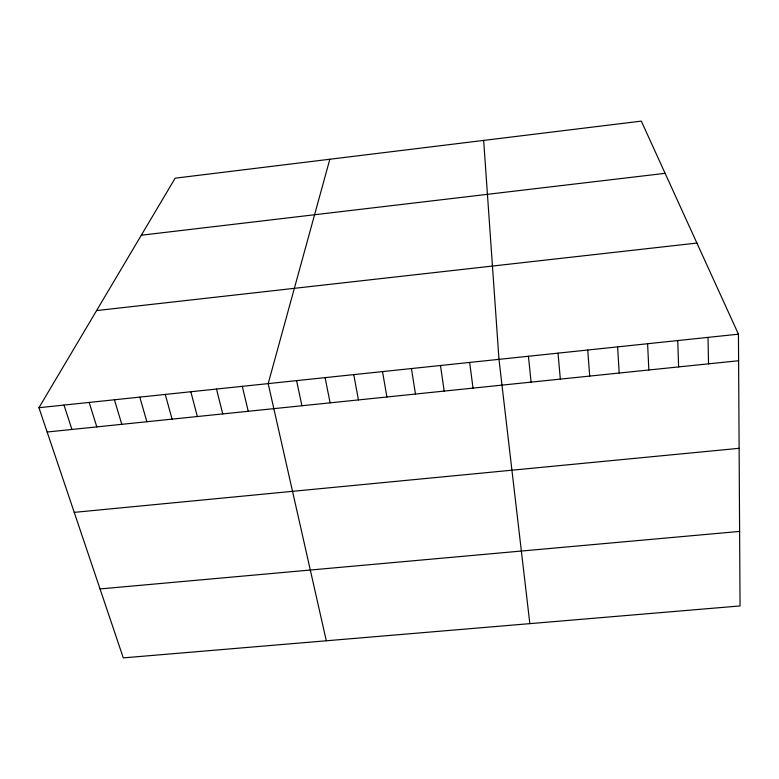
<?xml version="1.0" encoding="UTF-8"?>
<svg xmlns="http://www.w3.org/2000/svg" width="779" height="779" viewBox="0 0 779 779"><rect width="100%" height="100%" fill="white"/><g stroke="black" fill="none" stroke-linecap="round" stroke-linejoin="round"><path stroke-width="1.17" d="M329.829 159.247L268.18 383.609L326.313 640.786M38.95 407.709L175.158 178.177L641.312 121.115L738.443 334.181L740.05 605.935L123.286 657.885L38.95 407.709L738.443 334.181M141.301 235.219L665.11 173.337M96.586 310.578L696.903 243.058M47.139 432.014L738.599 360.735M74.229 512.368L739.115 448.314M100.043 588.943L739.612 531.414M64.005 405.07L71.921 429.453M89.166 402.431L96.81 426.892M114.425 399.773L121.787 424.312M139.792 397.105L146.88 421.731M165.255 394.427L172.062 419.131M190.826 391.74L197.35 416.522M216.504 389.042L222.745 413.912M242.288 386.335L248.238 411.283M296.575 380.629L301.911 405.752M325.096 377.63L330.111 402.84M353.744 374.621L358.437 399.919M382.528 371.593L386.89 396.988M411.439 368.555L415.47 394.047M440.486 365.497L444.176 391.087M469.669 362.43L473.019 388.108M529.847 623.648L498.979 359.353L483.662 140.415M528.435 356.256L531.093 382.129M558.017 353.14L560.335 379.11M587.736 350.024L589.703 376.082M617.601 346.879L619.208 373.044M647.602 343.724L648.849 369.986M677.74 340.559L678.626 366.919M708.014 337.375L708.539 363.832"/></g></svg>
